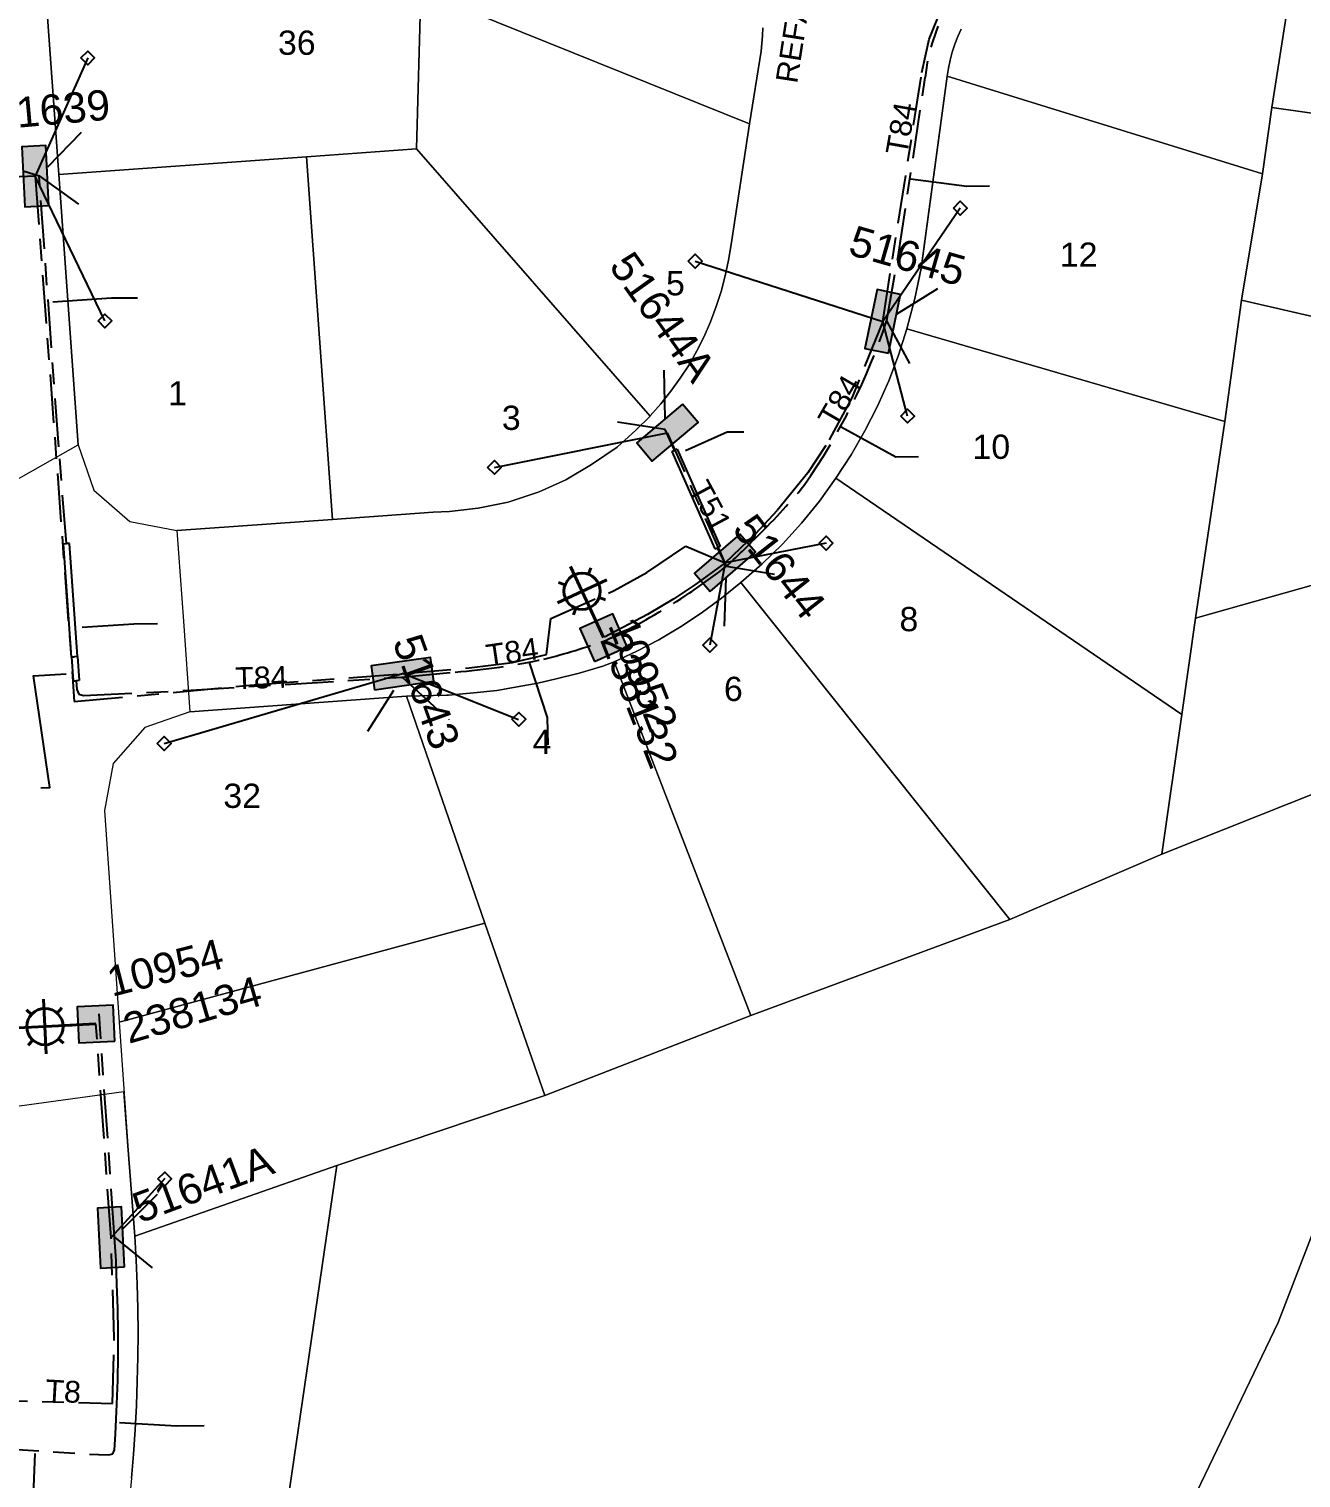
# Model space of a CAD drawing. Header units: metres. Extents: x 302094 to 304730, y 6265242 to 6268907.
# Drawn here: x 303988 to 304093, y 6267511.2 to 6267630.8 of the extents above; entities that cross this region are included whole.
import ezdxf
from ezdxf.enums import TextEntityAlignment as Align

# ---------------------------------------------------------------- set-up
doc = ezdxf.new("R2010")
doc.units = ezdxf.units.M
doc.linetypes.add('Cable Exist UG', pattern=[8.2, 4, -1.2, 1.8, -1.2])
doc.layers.get('0').update_dxf_attribs({"color": 6})
for name, color, linetype in [('_User Miscellaneous12', 7, 'Continuous'), ('Duct_SP_EXT', 7, 'Continuous'), ('Equip_SP_SL_EXT', 7, 'Continuous'), ('Mains_LV_EXT', 5, 'Continuous'), ('Mains_LV_SL_EXT', 4, 'Continuous'), ('Services_SP_EXT', 7, 'Continuous'), ('SupportsUG_SP_LV_EXT', 7, 'Continuous'), ('SupportsUG_SP_LV_SL_EXT', 7, 'Continuous'), ('Trench_SP_EXT', 7, 'Continuous')]:
    doc.layers.add(name, color=color, linetype=linetype)
for name, color, linetype, lineweight in [('Cadastre Buildings_SP_EXT', 9, 'Continuous', 5), ('Cadastre Land Parcels_SP_EXT', 7, 'Continuous', 5), ('Cadastre Roads_SP_EXT', 9, 'Continuous', 5)]:
    doc.layers.add(name, color=color, linetype=linetype, lineweight=lineweight)
doc.styles.add('COLUMN_LABEL', font='arial.ttf')
doc.styles.add('iecARIAL', font='arial.ttf', dxfattribs={"height": 2})
doc.styles.add('POLE_LABEL', font='arial.ttf')
doc.styles.get("Standard").update_dxf_attribs({"font": 'arial.ttf'})

# ---------------------------------------------------------------- blocks, each defined once
blk = doc.blocks.new('COLUMN_EXT')
blk.add_hatch(color=256).paths.add_polyline_path([(-1.49, 1.48), (-1.49, -1.49), (1.48, -1.49), (1.48, 1.48)])
blk.add_lwpolyline([(-1.49, -1.49), (1.48, -1.49), (1.48, 1.48), (-1.49, 1.48)], close=True)
for tag, height, style, flags, p in [('ASSET_NUM', 2.5, 'COLUMN_LABEL', 8, (2, 2)), ('STRUCTURE_PLANT_NUMBER', 0.2, 'POLE_LABEL', 9, (1.81, 0.03)), ('STREET_CODE', 0.2, 'COLUMN_LABEL', 9, (1.81, -0.2))]:
    blk.add_attdef(tag, text='', height=height, dxfattribs=dict(style=style, flags=flags)).set_placement(p, align=Align.MIDDLE_LEFT)
at = {"flags": 9}
for tag, p in [('COLUMN_TYPE', (1.81, -0.4)), ('OWNED_BY', (1.81, -0.6)), ('STATE', (1.81, -0.8)), ('USAGE', (1.81, -1)), ('LEGEND', (1.81, -1.2)), ('STREETNAME', (1.81, -1.6)), ('SUBURB', (1.81, -1.8)), ('LOCATION', (1.81, -1.4)), ('NOTES', (1.81, -2))]:
    blk.add_attdef(tag, text='', height=0.2, dxfattribs=at).set_placement(p, align=Align.MIDDLE_LEFT)
at = {"flags": 1}
blk.add_attdef('Z', (1.81, -2.35), '', height=0.2, dxfattribs=at)
blk = doc.blocks.new('PILLAR_EXT')
blk.add_hatch(color=256).paths.add_polyline_path([(-2.475, 0.99), (-2.475, -0.99), (2.475, -0.99), (2.475, 0.99)])
blk.add_lwpolyline([(-2.475, -0.99), (2.475, -0.99), (2.475, 0.99), (-2.475, 0.99)], close=True)
at = {"style": 'iecARIAL', "flags": 8}
blk.add_attdef('ASSET_NUM', (1.5, 3.5), '', height=2.5, dxfattribs=at)
for tag, p, flags in [('OWNED_BY', (0, -0.2), 9), ('STATE', (0, -0.4), 9), ('SUPPORT_TYPE', (0, -0.6), 9), ('USAGE', (0, -0.8), 9), ('LEGEND', (0, -1), 9), ('LOCATION', (0, -1.2), 9), ('STREETNAME', (0, -1.8), 9), ('SUBURB', (0, -2), 1), ('NOTES', (0, -1.4), 9), ('PARENT', (0, -1.6), 9)]:
    blk.add_attdef(tag, p, '', height=0.2, dxfattribs=dict(flags=flags))
blk = doc.blocks.new('SL_LANTERN_EXT')
at = {"lineweight": 40}
for p, q in [((0, 1.97), (0, 6.47)), ((-1.46, 5.68), (-1.06, 5.28)), ((1.46, 5.68), (1.06, 5.28)), ((-2.25, 4.22), (2.25, 4.22)), ((-1.46, 2.76), (-1.06, 3.16)), ((0, 0), (0, 2.72)), ((1.46, 2.76), (1.06, 3.16))]:
    blk.add_line(p, q, dxfattribs=at)
blk.add_circle((0, 4.22), 1.5, dxfattribs=at)
at = {"style": 'iecARIAL', "flags": 8}
blk.add_attdef('ASSET_NUM', (1.5, 1.5), '', height=2.5, dxfattribs=at)
for tag, p, height, flags in [('CONSTRUCTED_VOLTAGE', (0.98, -0.65), 0.2, 9), ('CONTROL_TYPE', (0.98, -0.85), 0.2, 9), ('LANTERN_PURPOSE', (0.98, -1.05), 0.2, 9), ('LANTERN_TYPE', (0.98, -1.25), 0.2, 9), ('LNUMBER', (2.18, -3.25), 2.5, 8), ('OPERATING_VOLTAGE', (0.98, -1.65), 0.2, 9), ('ORIENTATION', (0.98, -1.85), 0.2, 9), ('OWNED_BY', (0.98, -2.05), 0.2, 9), ('STATE', (0.98, -2.25), 0.2, 9), ('NO_PHASES', (0.98, -1.45), 0.2, 9), ('USAGE', (0.98, -2.45), 0.2, 9), ('CEXIST', (0.98, -2.65), 0.2, 9), ('CNEW', (0.98, -2.85), 0.2, 9), ('CNUMBER', (0.98, -3.05), 0.2, 9), ('CREMOVE', (0.98, -3.25), 0.2, 9), ('CREPLACE', (0.98, -3.45), 0.2, 9), ('LKINGHEIGHT', (0.98, -3.65), 0.2, 9), ('LBRACKET', (0.98, -3.85), 0.2, 9), ('LBRACKETVOCAB', (0.98, -4.05), 0.2, 9), ('LCATEGORY', (0.98, -4.25), 0.2, 9), ('LCHARGE1', (0.98, -4.45), 0.2, 9), ('LCHARGE1PERCENT', (0.98, -4.65), 0.2, 9), ('LCHARGE2', (0.98, -4.85), 0.2, 9), ('LCHARGE2PERCENT', (0.98, -5.05), 0.2, 9), ('LCHARGE3', (0.98, -5.25), 0.2, 9), ('LCHARGE3PERCENT', (0.98, -5.45), 0.2, 9), ('LEXIST', (0.98, -5.65), 0.2, 9), ('LLAMP', (0.98, -5.85), 0.2, 9), ('LLAMPVOCAB', (0.98, -6.05), 0.2, 9), ('LMAST', (0.98, -6.25), 0.2, 9), ('LMASTVOCAB', (0.98, -6.45), 0.2, 9), ('LNEW', (0.98, -6.65), 0.2, 9), ('LANTNUMBER', (0.98, -6.85), 0.2, 9), ('LOUTREACH', (0.98, -7.25), 0.2, 9), ('LOUTREACHVOCAB', (0.98, -7.45), 0.2, 9), ('LRATECODE', (0.98, -7.65), 0.2, 9), ('LREMOVE', (0.98, -7.85), 0.2, 9), ('LREPLACE', (0.98, -8.05), 0.2, 9), ('LTYPE', (0.98, -8.25), 0.2, 9), ('LTYPEVOCAB', (0.98, -8.45), 0.2, 9), ('STREETNAME', (0.98, -9.25), 0.2, 9), ('SUBURB', (0.98, -9.45), 0.2, 1), ('LEGEND', (0.98, -8.65), 0.2, 9), ('LOCATION', (0.98, -8.85), 0.2, 9), ('NOTES', (0.98, -9.05), 0.2, 9)]:
    blk.add_attdef(tag, p, '', height=height, dxfattribs=dict(flags=flags))
blk = doc.blocks.new('CCP_EXT')
at = {"flags": 9}
for tag, p in [('STATE', (0, -1.8)), ('LEGEND', (0, -1.4)), ('LIFE_SUPPORT', (0, -1.6)), ('NOTES', (0, -2))]:
    blk.add_attdef(tag, text='', height=0.2, dxfattribs=at).set_placement(p, align=Align.MIDDLE_LEFT)
blk.add_wipeout([(0, 0.57), (0.57, 0), (0, -0.57), (-0.57, 0)])
blk.add_lwpolyline([(-0.57, 0), (0, 0.57), (0.57, 0), (0, -0.57), (-0.57, 0)])
at = {"flags": 1}
blk.add_attdef('Z', (0, 0), '', height=0.2, dxfattribs=at)
at = {"flags": 9}
for tag, p in [('CCP_TYPE', (0, 0)), ('CONSTRUCTED_VOLTAGE', (0, -0.2)), ('OPERATING_VOLTAGE', (0, -0.6)), ('ORIENTATION', (0, -0.8)), ('OWNED_BY', (0, -1)), ('NO_PHASES', (0, -0.4)), ('USAGE', (0, -1.2))]:
    blk.add_attdef(tag, text='', height=0.2, dxfattribs=at).set_placement(p, align=Align.MIDDLE_LEFT)

msp = doc.modelspace()

# ---------------------------------------------------------------- linework, layer by layer
at = {"layer": '_User Miscellaneous12'}
for p, q in [((304041.48, 6267596.14), (304041.27, 6267596.05)), ((304041.48, 6267596.14), (304045.05, 6267588.1)), ((304041.05, 6267595.95), (304041.27, 6267596.05)), ((304041.05, 6267595.95), (304044.61, 6267587.9)), ((303990.85, 6267588.33), (303991.09, 6267588.35)), ((303991.51, 6267578.98), (303990.85, 6267588.33)), ((303991.33, 6267588.36), (303991.09, 6267588.35)), ((303991.99, 6267579.02), (303991.33, 6267588.36)), ((304044.61, 6267587.9), (304044.83, 6267588)), ((304045.05, 6267588.1), (304044.83, 6267588)), ((303991.51, 6267578.98), (303991.75, 6267579)), ((303991.51, 6267578.99), (303991.75, 6267579)), ((303991.51, 6267578.99), (303991.64, 6267577.01)), ((303991.99, 6267579.02), (303991.75, 6267579)), ((303991.99, 6267579.02), (303991.75, 6267579)), ((303991.99, 6267579.02), (303992.12, 6267577.04)), ((303991.64, 6267577.01), (303991.88, 6267577.02)), ((303992.12, 6267577.04), (303991.88, 6267577.02))]:
    msp.add_line(p, q, dxfattribs=at)
at = {"layer": 'Cadastre Land Parcels_SP_EXT', "linetype": 'Continuous'}
for points in [[(304064.92, 6267630.8), (304064.65, 6267630.18), (304064.4, 6267629.54), (304064.19, 6267628.9), (304064.02, 6267628.24), (304063.88, 6267627.57), (304063.78, 6267626.9), (304089.8, 6267618.84), (304090.57, 6267624.33), (304093.27, 6267641.51)], [(304020.34, 6267633.91), (304047.46, 6267622.97), (304048.41, 6267628.96), (304048.49, 6267629.61), (304048.54, 6267630.25), (304048.55, 6267630.9)]]:
    msp.add_lwpolyline(points, dxfattribs=at)
for points in [[(304123.06, 6267619.73), (304125.52, 6267636.65), (304093.27, 6267641.51), (304090.57, 6267624.33), (304123.06, 6267619.73)], [(304019.97, 6267620.91), (304020.34, 6267633.91), (304020.51, 6267640.2), (303989.07, 6267637.95), (303990.45, 6267618.8), (304010.89, 6267620.26), (304019.97, 6267620.91)], [(304047.46, 6267622.97), (304020.34, 6267633.91), (304019.97, 6267620.91), (304039.25, 6267598.86), (304039.27, 6267598.89), (304040.15, 6267599.87), (304040.98, 6267600.91), (304041.75, 6267601.99), (304042.47, 6267603.1), (304043.12, 6267604.25), (304043.72, 6267605.43), (304044.25, 6267606.65), (304044.72, 6267607.89), (304045.12, 6267609.15), (304045.46, 6267610.43), (304045.73, 6267611.72), (304045.94, 6267613.03), (304047.46, 6267622.97)], [(304089.8, 6267618.84), (304063.78, 6267626.9), (304061.62, 6267611.05), (304061.12, 6267608.55), (304060.46, 6267606.07), (304086.7, 6267598.42), (304088.08, 6267608.43), (304089.8, 6267618.84)], [(304123.06, 6267619.73), (304090.57, 6267624.33), (304089.8, 6267618.84), (304088.08, 6267608.43), (304117.35, 6267601.7), (304117.89, 6267602.18), (304118.4, 6267602.7), (304118.87, 6267603.25), (304119.33, 6267603.81), (304119.74, 6267604.4), (304120.13, 6267605.02), (304120.49, 6267605.65), (304120.81, 6267606.3), (304121.09, 6267606.97), (304121.34, 6267607.65), (304121.55, 6267608.34), (304121.72, 6267609.05), (304123.06, 6267619.73)], [(304013.04, 6267590.34), (304010.89, 6267620.26), (303990.45, 6267618.8), (303992.05, 6267596.48), (303993.34, 6267592.75), (303996.32, 6267590.17), (304000.19, 6267589.42), (304013.04, 6267590.34)], [(304021.35, 6267590.94), (304022.69, 6267590.98), (304025.06, 6267591.25), (304027.54, 6267591.76), (304030.09, 6267592.61), (304032.3, 6267593.6), (304034.42, 6267594.87), (304036.55, 6267596.3), (304038.09, 6267597.71), (304039.25, 6267598.86), (304019.97, 6267620.91), (304010.89, 6267620.26), (304013.04, 6267590.34), (304021.35, 6267590.94)], [(304117.35, 6267601.7), (304088.08, 6267608.43), (304086.7, 6267598.42), (304084.27, 6267582.18), (304114.08, 6267590.6), (304113.96, 6267591.22), (304113.88, 6267591.85), (304113.82, 6267592.49), (304113.81, 6267593.12), (304113.82, 6267593.76), (304113.87, 6267594.39), (304113.95, 6267595.02), (304114.06, 6267595.64), (304114.21, 6267596.26), (304114.39, 6267596.87), (304114.6, 6267597.47), (304114.84, 6267598.05), (304115.12, 6267598.63), (304115.42, 6267599.19), (304115.75, 6267599.73), (304116.11, 6267600.25), (304116.5, 6267600.76), (304116.91, 6267601.24), (304117.35, 6267601.7)], [(304086.7, 6267598.42), (304060.46, 6267606.07), (304059.76, 6267603.9), (304058.95, 6267601.76), (304058.02, 6267599.67), (304056.99, 6267597.63), (304055.84, 6267595.65), (304054.59, 6267593.74), (304083.14, 6267574.24), (304084.27, 6267582.18), (304086.7, 6267598.42)], [(304083.14, 6267574.24), (304054.59, 6267593.74), (304053.23, 6267591.84), (304051.75, 6267590.03), (304050.18, 6267588.3), (304048.51, 6267586.66), (304046.75, 6267585.13), (304068.94, 6267557.31), (304081.49, 6267562.72), (304083.14, 6267574.24)], [(304120.44, 6267582.62), (304119.84, 6267582.97), (304119.26, 6267583.36), (304118.7, 6267583.77), (304118.16, 6267584.22), (304117.65, 6267584.69), (304117.15, 6267585.19), (304116.69, 6267585.71), (304116.26, 6267586.25), (304115.85, 6267586.82), (304115.47, 6267587.41), (304115.13, 6267588.02), (304114.82, 6267588.64), (304114.54, 6267589.28), (304114.29, 6267589.94), (304114.08, 6267590.6), (304084.27, 6267582.18), (304083.14, 6267574.24), (304081.49, 6267562.72), (304110.47, 6267574.25), (304120.44, 6267582.62)], [(304068.94, 6267557.31), (304046.75, 6267585.13), (304045.15, 6267583.83), (304043.48, 6267582.6), (304041.76, 6267581.46), (304039.99, 6267580.41), (304038.16, 6267579.45), (304036.29, 6267578.57), (304047.58, 6267549.4), (304068.94, 6267557.31)], [(304124.87, 6267581.52), (304123.74, 6267581.66), (304122.62, 6267581.9), (304121.52, 6267582.22), (304120.44, 6267582.62), (304110.47, 6267574.25), (304091.09, 6267524.08), (304079.03, 6267498.93), (304105.52, 6267495), (304112.67, 6267498.77), (304124.87, 6267581.52)], [(304047.58, 6267549.4), (304036.29, 6267578.57), (304035.35, 6267578.22), (304033.41, 6267577.65), (304031.51, 6267577.19), (304030, 6267576.83), (304027.97, 6267576.46), (304026.6, 6267576.23), (304024.7, 6267576.03), (304022.62, 6267575.84), (304022.47, 6267575.84), (304019.16, 6267575.74), (304025.62, 6267557.01), (304030.57, 6267542.81), (304047.58, 6267549.4)], [(304025.62, 6267557.01), (304019.16, 6267575.74), (304001.26, 6267574.46), (303997.54, 6267573.17), (303994.95, 6267570.19), (303994.21, 6267566.31), (303995.44, 6267548.85), (304025.62, 6267557.01)], [(304091.09, 6267524.08), (304110.47, 6267574.25), (304081.49, 6267562.72), (304068.94, 6267557.31), (304047.58, 6267549.4), (304030.57, 6267542.81), (304013.41, 6267537.03), (304009.34, 6267509.16), (304079.03, 6267498.93), (304091.09, 6267524.08)], [(304091.09, 6267524.08), (304110.47, 6267574.25), (304081.49, 6267562.72), (304068.94, 6267557.31), (304047.58, 6267549.4), (304030.57, 6267542.81), (304013.41, 6267537.03), (304009.34, 6267509.16), (304079.03, 6267498.93), (304091.09, 6267524.08)], [(304009.34, 6267509.16), (304013.41, 6267537.03), (303996.73, 6267531.2), (303996.84, 6267529.21), (303996.92, 6267527.22), (303996.97, 6267525.22), (303996.99, 6267523.22), (303996.97, 6267521.22), (303996.93, 6267519.22), (303996.86, 6267517.22), (303996.75, 6267515.22), (303996.62, 6267513.21), (303996.45, 6267511.21), (303996.25, 6267509.21), (303996.03, 6267507.22), (303995.77, 6267505.22), (303991.04, 6267472.91), (304001.13, 6267452.92), (304009.34, 6267509.16)]]:
    msp.add_lwpolyline(points, close=True, dxfattribs=at)
at = {"layer": 'Cadastre Roads_SP_EXT', "linetype": 'Continuous'}
msp.add_lwpolyline([(303996.45, 6267511.21), (303996.62, 6267513.21), (303996.75, 6267515.21), (303996.86, 6267517.22), (303996.93, 6267519.22), (303996.97, 6267521.22), (303996.99, 6267523.22), (303996.97, 6267525.22), (303996.92, 6267527.22), (303996.84, 6267529.21), (303996.73, 6267531.2), (303996.14, 6267538.65), (303995.83, 6267543.11), (303979.96, 6267540.94)], dxfattribs=at)
at = {"layer": 'Duct_SP_EXT'}
for p, q in [((304041.48, 6267596.14), (304041.27, 6267596.05)), ((304041.48, 6267596.14), (304045.05, 6267588.1)), ((304041.05, 6267595.95), (304041.27, 6267596.05)), ((304041.05, 6267595.95), (304044.61, 6267587.9)), ((303990.85, 6267588.33), (303991.09, 6267588.35)), ((303991.51, 6267578.98), (303990.85, 6267588.33)), ((303991.33, 6267588.36), (303991.09, 6267588.35)), ((303991.99, 6267579.02), (303991.33, 6267588.36)), ((304044.61, 6267587.9), (304044.83, 6267588)), ((304045.05, 6267588.1), (304044.83, 6267588)), ((303991.51, 6267578.98), (303991.75, 6267579)), ((303991.51, 6267578.99), (303991.75, 6267579)), ((303991.51, 6267578.99), (303991.64, 6267577.01)), ((303991.99, 6267579.02), (303991.75, 6267579)), ((303991.99, 6267579.02), (303991.75, 6267579)), ((303991.99, 6267579.02), (303992.12, 6267577.04)), ((303991.64, 6267577.01), (303991.88, 6267577.02)), ((303992.12, 6267577.04), (303991.88, 6267577.02))]:
    msp.add_line(p, q, dxfattribs=at)
at = {"layer": 'Duct_SP_EXT', "linetype": 'Continuous'}
for points in [[(304067.28, 6267617.84), (304065.41, 6267617.81), (304060.75, 6267618.4)], [(303996.96, 6267608.6), (303994.8, 6267608.58), (303989.95, 6267608.26)], [(304047, 6267597.53), (304045.62, 6267597.52), (304042.19, 6267595.98)], [(303998.59, 6267581.72), (303996.63, 6267581.69), (303992.39, 6267581.41)], [(303988.98, 6267568.19), (303989.7, 6267568.2), (303988.35, 6267577.43), (303991.07, 6267577.6)], [(304002.44, 6267515.54), (304000.17, 6267515.51), (303995.46, 6267515.78)], [(303988.35, 6267506.73), (303988.31, 6267508.45), (303988.49, 6267513.25)]]:
    msp.add_lwpolyline(points, dxfattribs=at)
at = {"layer": 'Mains_LV_EXT', "linetype": 'Cable Exist UG'}
for points in [[(303988.51, 6267618.66), (303971.31, 6267617.89), (303963.13, 6267617.47)], [(304045.44, 6267586.76), (304040.68, 6267597.49)], [(303983.87, 6267517.68), (303994.87, 6267517.39), (303995.03, 6267522.77), (303994.76, 6267531.08)]]:
    msp.add_lwpolyline(points, dxfattribs=at)
at = {"layer": 'Mains_LV_SL_EXT', "linetype": 'Cable Exist UG'}
msp.add_lwpolyline([(303994.76, 6267531.08), (303993.52, 6267548.7)], dxfattribs=at)
at = {"layer": 'Trench_SP_EXT', "linetype": 'Cable Exist UG'}
for points in [[(304061.97, 6267626.81, -0.171526), (304065.88, 6267635.32)], [(304051.98, 6267593.15, 0.071438), (304058.83, 6267606.83)], [(304047.86, 6267588.7, 0.02919), (304051.98, 6267593.15)], [(304045.57, 6267586.48, 0.012396), (304047.86, 6267588.7)], [(304042.49, 6267584.25, 0.01735), (304045.57, 6267586.48)], [(304036.66, 6267580.85, 0.028927), (304042.49, 6267584.25)], [(304035.65, 6267580.38, 0.005372), (304036.66, 6267580.85)], [(304030.49, 6267578.81, 0.026039), (304035.65, 6267580.38)], [(304023.17, 6267577.74, 0.033963), (304030.49, 6267578.81)]]:
    msp.add_lwpolyline(points, format="xyb", dxfattribs=at)
for points in [[(304058.76, 6267606.6), (304059.73, 6267612.03), (304061.97, 6267626.81)], [(303992.3, 6267622.27), (303988.82, 6267618.68), (303993, 6267615.7)], [(303987.5, 6267619.1), (303988.82, 6267618.68)], [(303991.09, 6267588.35), (303990.45, 6267596.31), (303988.82, 6267618.68)], [(304062.97, 6267609.35), (304058.78, 6267606.73), (304061.06, 6267602.47)], [(304040.38, 6267602.65), (304040.51, 6267597.74), (304035.72, 6267598.49)], [(304041.27, 6267596.05), (304040.51, 6267597.74)], [(304045.57, 6267586.48), (304044.83, 6267588)], [(304045.39, 6267581.52), (304045.57, 6267586.48), (304050.59, 6267585.64)], [(303991.88, 6267577.02), (303991.93, 6267576.3), (303992.11, 6267575.91), (303992.49, 6267575.8), (304000.94, 6267576.22), (304018.79, 6267577.32)], [(304015.95, 6267572.87), (304018.79, 6267577.32), (304022.64, 6267573.81)], [(304018.76, 6267577.31), (304023.17, 6267577.74)], [(303993.72, 6267513.17), (303994.57, 6267513.14), (303994.91, 6267513.23), (303995.04, 6267513.55), (303995.13, 6267514.86), (303995.25, 6267517.34), (303995.31, 6267519.32), (303995.34, 6267521.3), (303995.34, 6267523.27), (303995.31, 6267525.24), (303995.25, 6267527.21), (303995.18, 6267529.16), (303995.06, 6267531.11), (303993.77, 6267549.53)], [(303998.57, 6267534.63), (303995.06, 6267531.11), (303998.95, 6267527.92)], [(303984.8, 6267513.73), (303993.72, 6267513.17)]]:
    msp.add_lwpolyline(points, dxfattribs=at)

# ---------------------------------------------------------------- block references
at = {"layer": 'Equip_SP_SL_EXT'}
ref = msp.add_blockref('SL_LANTERN_EXT', (304035.42, 6267580.58), dxfattribs=dict(at, rotation=24.89401587782582))
ref.add_attrib('ASSET_NUM', '10952', dxfattribs={"layer": '0', "height": 2.5, "rotation": 291.3983, "style": 'iecARIAL'}).set_placement((304036.92, 6267582.08), align=Align.MIDDLE_LEFT)
ref = msp.add_blockref('SL_LANTERN_EXT', (303993.52, 6267548.7), dxfattribs=dict(at, rotation=92.87252459020051))
ref.add_attrib('ASSET_NUM', '10954', dxfattribs={"layer": '0', "height": 2.5, "rotation": 14.4936, "style": 'iecARIAL'}).set_placement((303995.02, 6267550.2), align=Align.BOTTOM_LEFT)
at = {"layer": 'SupportsUG_SP_LV_EXT'}
ref = msp.add_blockref('PILLAR_EXT', (303988.51, 6267618.66), dxfattribs=dict(at, rotation=92.88753064046016))
ref.add_attrib('ASSET_NUM', '51639', dxfattribs={"layer": '0', "height": 2.5, "rotation": 5.1117, "style": 'iecARIAL'}).set_placement((303990.01, 6267622.16), align=Align.BOTTOM_CENTER)
ref = msp.add_blockref('PILLAR_EXT', (304058.46, 6267606.67), dxfattribs=dict(at, rotation=78.32651363669413))
ref.add_attrib('ASSET_NUM', '51645', dxfattribs={"layer": '0', "height": 2.5, "rotation": 343.9881, "style": 'iecARIAL'}).set_placement((304059.96, 6267610.17), align=Align.BOTTOM_CENTER)
ref = msp.add_blockref('PILLAR_EXT', (304040.68, 6267597.49), dxfattribs=dict(at, rotation=220.1495328861463))
ref.add_attrib('ASSET_NUM', '51644A', dxfattribs={"layer": '0', "height": 2.5, "rotation": 305.5252, "style": 'iecARIAL'}).set_placement((304042.18, 6267600.99), align=Align.BOTTOM_RIGHT)
ref = msp.add_blockref('PILLAR_EXT', (304045.44, 6267586.76), dxfattribs=dict(at, rotation=40.86043976031503))
ref.add_attrib('ASSET_NUM', '51644', dxfattribs={"layer": '0', "height": 2.5, "rotation": 308.1546, "style": 'iecARIAL'}).set_placement((304046.94, 6267590.26), align=Align.MIDDLE_LEFT)
ref = msp.add_blockref('PILLAR_EXT', (304018.83, 6267577.61), dxfattribs=dict(at, rotation=8.03373252615831))
ref.add_attrib('ASSET_NUM', '51643', dxfattribs={"layer": '0', "height": 2.5, "rotation": 289.8486, "style": 'iecARIAL'}).set_placement((304020.33, 6267581.11), align=Align.TOP_LEFT)
ref = msp.add_blockref('PILLAR_EXT', (303994.76, 6267531.08), dxfattribs=dict(at, rotation=92.87252459020051))
ref.add_attrib('ASSET_NUM', '51641A', dxfattribs={"layer": '0', "height": 2.5, "rotation": 20.3934, "style": 'iecARIAL'}).set_placement((303996.26, 6267534.58), align=Align.TOP_LEFT)
at = {"layer": 'SupportsUG_SP_LV_SL_EXT'}
ref = msp.add_blockref('COLUMN_EXT', (304035.42, 6267580.58), dxfattribs=dict(at, rotation=23.72554590998635))
ref.add_attrib('ASSET_NUM', '238132', dxfattribs={"layer": '0', "height": 2.5, "rotation": 291.3983, "style": 'COLUMN_LABEL'}).set_placement((304037.42, 6267581.33), align=Align.TOP_LEFT)
ref = msp.add_blockref('COLUMN_EXT', (303993.52, 6267548.7), dxfattribs=dict(at, rotation=92.88152824553549))
ref.add_attrib('ASSET_NUM', '238134', dxfattribs={"layer": '0', "height": 2.5, "rotation": 16.2169, "style": 'COLUMN_LABEL'}).set_placement((303995.52, 6267549.45), align=Align.TOP_LEFT)

# ---------------------------------------------------------------- texts
at = {"layer": 'Cadastre Land Parcels_SP_EXT'}
for s, p in [('36', (304008.54, 6267628.67)), ('12', (304073.08, 6267611.18)), ('5', (304040.57, 6267608.82)), ('1', (303999.47, 6267599.74)), ('3', (304027.02, 6267597.72)), ('10', (304065.87, 6267595.33)), ('8', (304059.84, 6267581.11)), ('6', (304045.35, 6267575.35)), ('4', (304029.56, 6267570.99)), ('32', (304004.03, 6267566.53))]:
    msp.add_text(s, height=2, dxfattribs=at).set_placement(p)
at = {"layer": 'Cadastre Roads_SP_EXT'}
msp.add_text('REFALO PL', height=1.8, rotation=81.2151, dxfattribs=at).set_placement((304051.39, 6267626.24))
at = {"layer": 'Mains_LV_EXT'}
for s, rotation, p in [('T84', 80.052, (304060.46, 6267620.3)), ('T84', 59.7707, (304054.57, 6267597.79)), ('T51', 298.2143, (304042.42, 6267592.91)), ('T84', 8.15, (304025.85, 6267578.2)), ('T84', 1.5631, (304005.03, 6267576.33)), ('T8', 356.7839, (303989.3, 6267517.58))]:
    msp.add_text(s, height=1.8, rotation=rotation, dxfattribs=at).set_placement(p)

# ---------------------------------------------------------------- next in the draw order: block references
at = {"layer": 'Services_SP_EXT'}
for p in [(303992.84, 6267628.41), (304064.86, 6267616.02), (304042.98, 6267611.64), (303994.26, 6267606.71), (304060.51, 6267598.86), (304026.4, 6267594.63), (304053.78, 6267588.38), (304044.19, 6267579.96), (304028.42, 6267573.84), (303999.15, 6267571.84), (303999.19, 6267535.91)]:
    msp.add_blockref('CCP_EXT', p, dxfattribs=at)

# ---------------------------------------------------------------- next in the draw order: linework, layer by layer
at = {"layer": 'Cadastre Buildings_SP_EXT', "linetype": 'Continuous'}
msp.add_lwpolyline([(304030.57, 6267542.81), (304025.62, 6267557.01), (303995.44, 6267548.85), (303996.14, 6267538.65), (303996.73, 6267531.2), (304013.41, 6267537.03), (304030.57, 6267542.81)], close=True, dxfattribs=at)
at = {"layer": 'Cadastre Roads_SP_EXT', "linetype": 'Continuous'}
for points in [[(303969.94, 6267695.41), (303971.11, 6267678.83), (303972.29, 6267662.32), (303973.48, 6267645.81), (303973.66, 6267643.25), (303973.84, 6267640.7), (303975.14, 6267622.59), (303976.45, 6267604.29), (303977.6, 6267588.33), (303985.84, 6267592.97), (303992.05, 6267596.48), (303990.45, 6267618.8), (303989.07, 6267637.95), (303987.77, 6267656.2), (303986.48, 6267674.16), (303984.65, 6267699.71)], [(304048.55, 6267630.9), (304048.54, 6267630.25), (304048.49, 6267629.61), (304048.41, 6267628.96), (304047.46, 6267622.97), (304045.94, 6267613.03), (304045.73, 6267611.72), (304045.46, 6267610.43), (304045.12, 6267609.15), (304044.72, 6267607.89), (304044.25, 6267606.65), (304043.72, 6267605.44), (304043.12, 6267604.25), (304042.47, 6267603.1), (304041.75, 6267601.99), (304040.98, 6267600.91), (304040.15, 6267599.88), (304039.27, 6267598.89), (304039.25, 6267598.86), (304038.09, 6267597.71), (304036.55, 6267596.3), (304034.42, 6267594.87), (304032.3, 6267593.6), (304030.09, 6267592.61), (304027.54, 6267591.76), (304025.06, 6267591.25), (304022.69, 6267590.98), (304021.35, 6267590.94), (304013.04, 6267590.34), (304000.19, 6267589.42), (304000.73, 6267581.94), (304001.26, 6267574.46), (304019.16, 6267575.74), (304019.16, 6267575.74), (304022.47, 6267575.84), (304022.62, 6267575.84), (304024.7, 6267576.03), (304026.6, 6267576.23), (304027.97, 6267576.46), (304030, 6267576.83), (304031.51, 6267577.19), (304033.41, 6267577.65), (304035.35, 6267578.22), (304036.29, 6267578.57), (304038.16, 6267579.45), (304039.99, 6267580.41), (304041.76, 6267581.46), (304043.48, 6267582.6), (304045.15, 6267583.83), (304046.75, 6267585.13), (304048.51, 6267586.67), (304050.18, 6267588.3), (304051.75, 6267590.03), (304053.23, 6267591.84), (304054.59, 6267593.74), (304055.84, 6267595.65), (304056.99, 6267597.63), (304058.02, 6267599.67), (304058.95, 6267601.76), (304059.76, 6267603.9), (304060.46, 6267606.07), (304061.12, 6267608.55), (304061.62, 6267611.06), (304063.78, 6267626.9), (304063.88, 6267627.57), (304064.02, 6267628.24), (304064.19, 6267628.9), (304064.4, 6267629.54), (304064.65, 6267630.18), (304064.92, 6267630.8)]]:
    msp.add_lwpolyline(points, dxfattribs=at)
at = {"layer": 'Duct_SP_EXT', "linetype": 'Continuous'}
for points in [[(304061.4, 6267595.51), (304059.55, 6267595.47), (304055.04, 6267597.94)], [(304030.85, 6267571.73), (304030.8, 6267573.99), (304029.31, 6267578.54)]]:
    msp.add_lwpolyline(points, dxfattribs=at)
at = {"layer": 'Mains_LV_EXT', "linetype": 'Cable Exist UG'}
for points in [[(304058.46, 6267606.67), (304061.69, 6267627.22), (304062.29, 6267629.95), (304063.01, 6267631.72), (304063.96, 6267633.41), (304065.21, 6267635.05), (304066.59, 6267636.57), (304067.73, 6267638.42), (304068.6, 6267641), (304066.71, 6267641.04), (304065.81, 6267647.24), (304065.35, 6267648.01), (304064.23, 6267649.35), (304065.26, 6267651.23)], [(303988.51, 6267618.66), (303991.73, 6267575.3), (304006.21, 6267576.65), (304018.83, 6267577.61)], [(304058.46, 6267606.67), (304055.93, 6267600.43), (304053.77, 6267596.43), (304052.28, 6267594.18), (304049.72, 6267591.03), (304047.96, 6267589.14), (304045.44, 6267586.76)], [(304018.83, 6267577.61), (304024.31, 6267578.09), (304027.9, 6267578.54), (304030.71, 6267579.18), (304031.06, 6267582.15), (304036.29, 6267584.47), (304038.99, 6267585.95), (304042.2, 6267588.12), (304045.44, 6267586.76)]]:
    msp.add_lwpolyline(points, dxfattribs=at)
at = {"layer": 'Mains_LV_SL_EXT', "linetype": 'Cable Exist UG'}
msp.add_lwpolyline([(304045.44, 6267586.76), (304043.04, 6267585), (304041.22, 6267583.79), (304039.04, 6267582.49), (304035.42, 6267580.58)], dxfattribs=at)
at = {"layer": 'Services_SP_EXT'}
for points in [[(303992.84, 6267628.41), (303988.51, 6267618.66)], [(303994.26, 6267606.71), (303988.51, 6267618.66)], [(304064.86, 6267616.02), (304058.46, 6267606.67)], [(304042.98, 6267611.64), (304058.46, 6267606.67)], [(304060.51, 6267598.86), (304058.46, 6267606.67)], [(304026.4, 6267594.63), (304040.68, 6267597.49)], [(304053.78, 6267588.38), (304045.44, 6267586.76)], [(304045.44, 6267586.76), (304044.19, 6267579.96)], [(303999.15, 6267571.84), (304018.83, 6267577.61)], [(304028.39, 6267573.81), (304018.83, 6267577.61)], [(303999.19, 6267535.94), (303994.76, 6267531.08)]]:
    msp.add_lwpolyline(points, dxfattribs=at)

doc.saveas('drawing.dxf')
